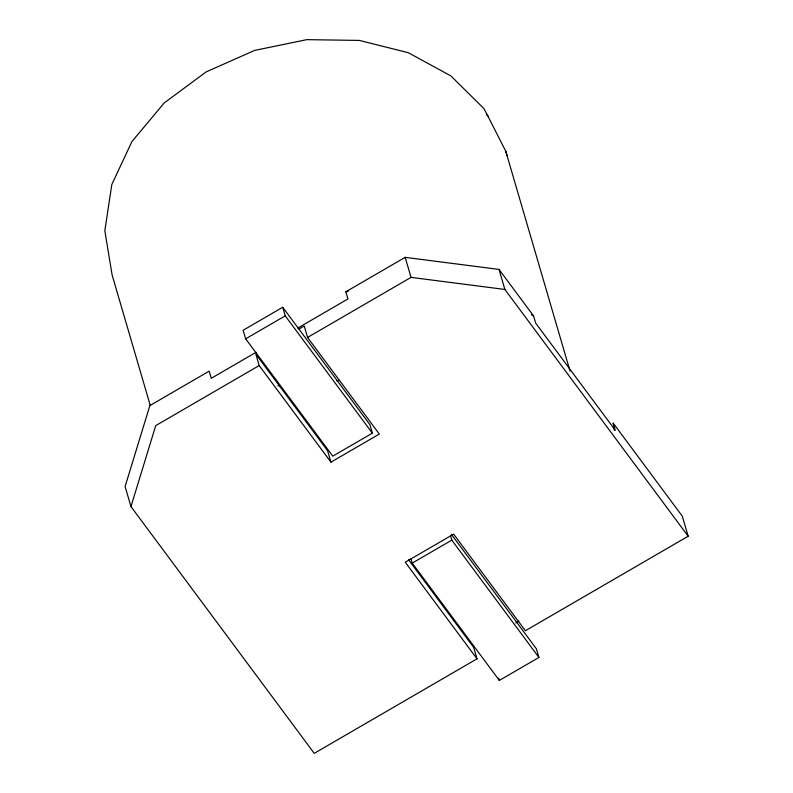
<?xml version="1.0" encoding="UTF-8"?>
<svg xmlns="http://www.w3.org/2000/svg" width="793" height="793" viewBox="0 0 793 793"><rect width="100%" height="100%" fill="white"/><g stroke="black" fill="none" stroke-linecap="round" stroke-linejoin="round"><path stroke-width="1.19" d="M408.494 559.65L473.659 647.395L477.009 658.834L314.246 753.35L130.964 506.578L155.725 425.623L259.182 365.543L255.832 354.104L327.588 450.711L330.939 462.16L379.322 434.058L307.565 337.451L304.225 326.002L298.961 329.055M282.724 307.268L243.134 330.255L245.642 338.839L332.773 456.153L372.363 433.166L369.855 424.582L282.724 307.268L285.232 315.852L372.363 433.166M245.642 338.839L285.232 315.852M297.762 328.084L347.949 298.941L345.857 291.784L405.164 257.348L499.025 269.422L533.58 315.951L535.671 323.098L615.299 430.312L613.207 423.155L682.307 516.193L688.165 536.227L525.392 630.742L453.646 534.125L405.253 562.227L477.009 658.834M256.119 352.261L211.265 378.301L209.174 371.144L149.867 405.59L125.106 486.545L130.964 506.578M307.565 337.451L411.022 277.372L504.883 289.455L688.165 536.227M451.514 534.532L536.425 648.862L538.933 657.447L499.342 680.434L412.211 563.119L451.802 540.132L450.553 535.84M515.737 622.961L518.89 621.127M345.857 291.784L348.266 291.289M531.459 314.791L533.58 315.951M451.802 540.132L538.933 657.447M259.182 365.543L330.939 462.16M488.012 116.224L483.839 108.502L450.86 75.89L408.226 52.685L359.368 40.423L306.812 39.65L254.672 50.395L206.14 71.905L164.191 102.971L131.886 141.62L111.813 184.551L104.835 230.713L112.11 274.963L150.313 405.6M507.223 155.884A206.378 168.433 -16.3 0 0 505.765 151.255L488.3 116.928A10.319 5.71 -36.6 0 0 486.287 114.757M505.765 151.255L570.048 371.104M499.025 269.422L504.883 289.455M405.164 257.348L411.022 277.372M498.718 678.293L499.342 680.434M410.962 558.827L412.211 563.119M613.207 423.155L614.397 430.43M339.047 380.333A206.378 168.433 -16.3 0 1 336.629 380.838M280.385 385.854A206.378 168.433 -16.3 0 1 277.917 385.775"/></g></svg>
